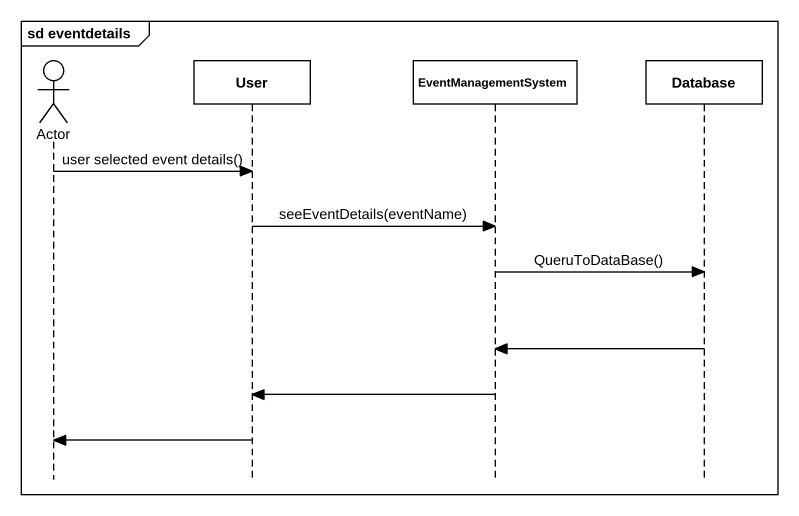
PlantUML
@startuml
mainframe sd eventdetails
hide footbox
actor "Actor" as Actor_
participant User
participant EventManagementSystem
participant "Database" as Database_

Actor_ -> User : user selected event details()
User -> EventManagementSystem : seeEventDetails(eventName)
EventManagementSystem -> Database_ : QueruToDataBase()
Database_ -> EventManagementSystem
EventManagementSystem -> User
User -> Actor_
@enduml
